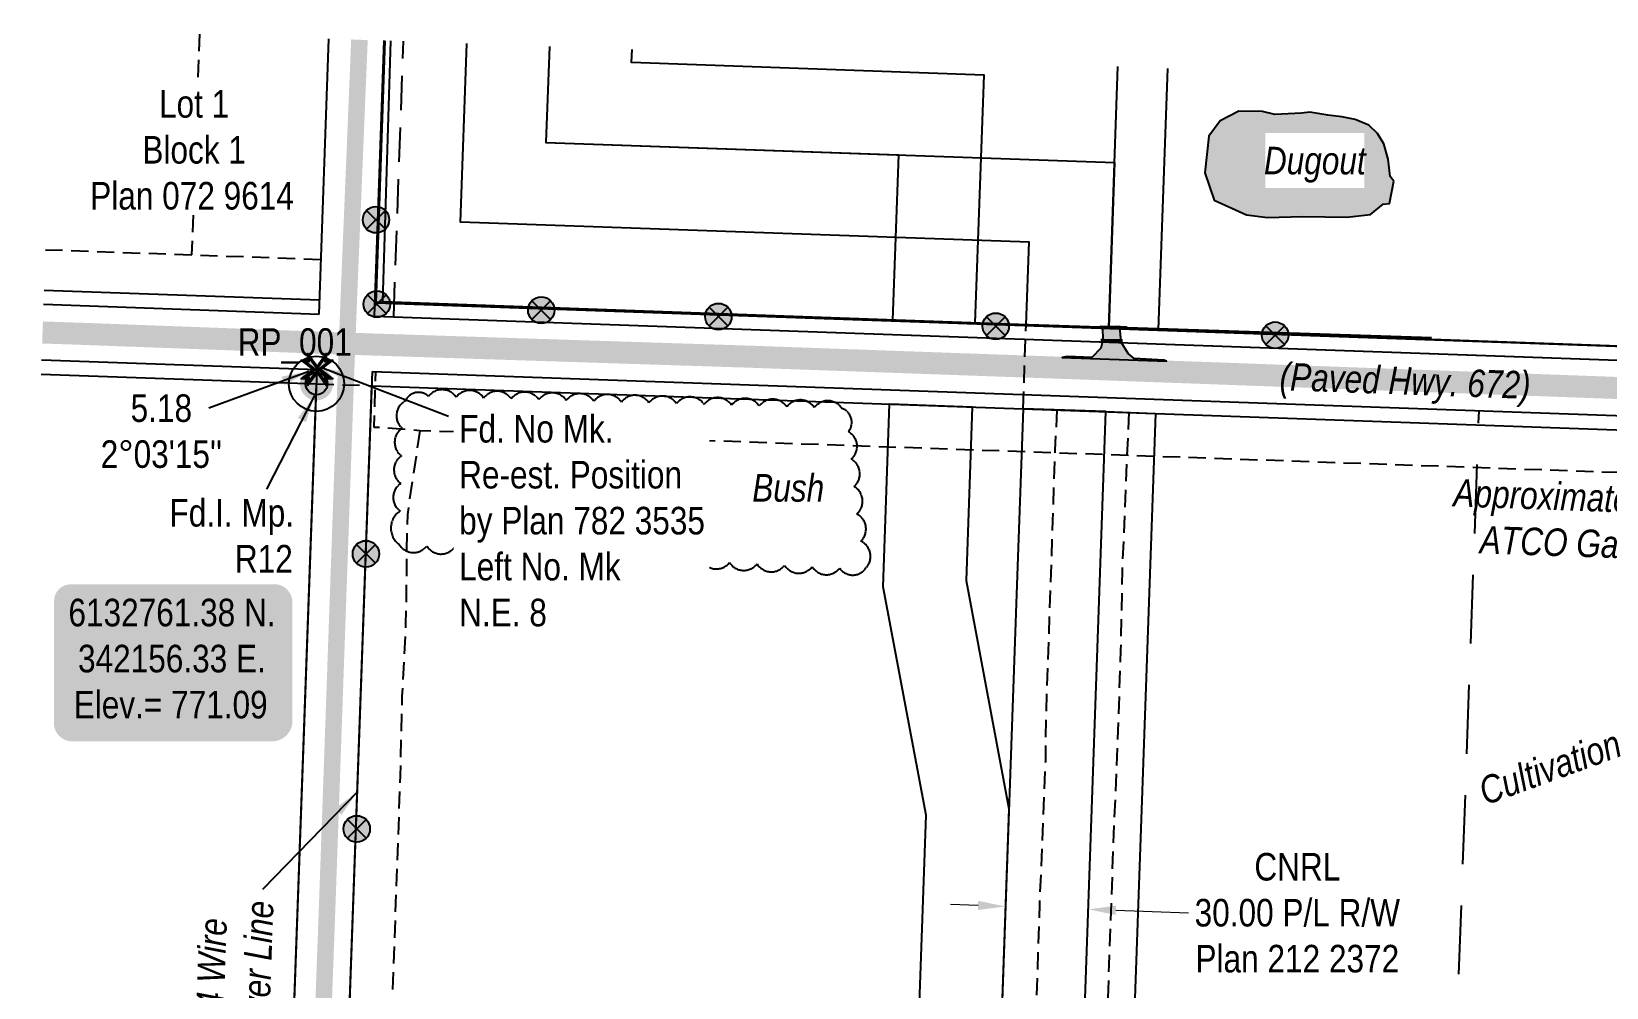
# Model space of a CAD drawing. Extents: x 342028 to 345485, y 6131149 to 6132889.
# Drawn here: x 342053 to 342624, y 6132542 to 6132889 of the extents above; entities that cross this region are included whole.
import ezdxf
from ezdxf.enums import TextEntityAlignment as Align

# ---------------------------------------------------------------- set-up
doc = ezdxf.new("R2010")
doc.units = 0
doc.header["$LTSCALE"] = 5
doc.header["$PDSIZE"] = 0.5
for name, pattern in [('0', [1, 1, 0]), ('foc-FLOWLINE', [3.75, 2.5, -1.25]), ('foc-LSD', [8, 5, -3]), ('foc-TIELINE', [1.875, 1.25, -0.625]), ('POWERLINE5', [7.8, 2.4, -0.6, 0.6, -0.6, 0.6, -0.6, 2.4]), ('UG_PIPE', [1.875, 1.25, -0.625])]:
    doc.linetypes.add(name, pattern=pattern)
doc.layers.get('Defpoints').update_dxf_attribs({"color": 9})
for name, color, linetype in [('35', 37, 'Continuous'), ('AS-FENCE', 48, 'foc-FENCE'), ('AS-PIPE-UG', 44, 'UG_PIPE'), ('AS-PIPE-UG-T', 44, 'Continuous'), ('AS-POWER', 104, 'foc-POWER'), ('AS-POWER-EXISTING', 72, 'POWERLINE5'), ('AS-POWER-T', 104, 'Continuous'), ('AS-ROADS', 254, 'Continuous'), ('AS-TELUS', 224, 'foc-TEL'), ('C-RW', 13, 'Continuous'), ('DETAIL-T', 7, 'Continuous'), ('F-EZE', 190, 'foc-FLOWLINE'), ('F-RW', 190, 'Continuous'), ('L-BD', 7, 'Continuous'), ('L-MON', 1, 'Continuous'), ('L-SEC', 7, 'Continuous'), ('L-SECTION-LSD', 7, 'foc-LSD'), ('L-TIE', 7, 'foc-TIELINE'), ('L-TITLEDB', 4, 'Continuous'), ('T-BUSH', 110, '0'), ('T-BUSH-T', 110, 'Continuous'), ('T-WATER', 160, 'Continuous'), ('T-WATER-H', 133, 'Continuous'), ('T-WATER-T', 170, 'Continuous')]:
    doc.layers.add(name, color=color, linetype=linetype)
for name, color, linetype, lineweight in [('AS-GENERAL', 48, 'Continuous', 18), ('C-RW-T', 13, 'Continuous', 9), ('F-RW-T', 190, 'Continuous', 9), ('T-TEXT', 48, 'Continuous', 18)]:
    doc.layers.add(name, color=color, linetype=linetype, lineweight=lineweight)
doc.styles.add('80', font='ARIALN.TTF', dxfattribs={"height": 10})
doc.styles.add('80CG', font='ARIALN.TTF', dxfattribs={"height": 10})
doc.styles.add('80L', font='ARIALN.TTF', dxfattribs={"height": 10})
doc.styles.add('80LS', font='ARIALNI.TTF', dxfattribs={"height": 10})
doc.styles.add('foc-LtypeFont', font='ARIALN.TTF', dxfattribs={"height": 7.35})
doc.linetypes.add('foc-FENCE', pattern='A,10,-1,["X",foc-LtypeFont,S=0.2,R=0,X=-0.625,Y=-0.75],-1.24', length=12.24)
doc.linetypes.add('foc-POWER', pattern='A,6,-1,["P",foc-LtypeFont,S=0.2,R=0,X=-0.625,Y=-0.75],-1.24,4', length=12.24)
doc.linetypes.add('foc-POWER-NOLINE', pattern='A,0,-4,["P",foc-LtypeFont,S=0.2,R=0,X=-0.625,Y=-0.75],-8.24', length=12.24)
doc.linetypes.add('foc-TEL', pattern='A,2,-1,["T",foc-LtypeFont,S=0.2,R=0,X=-0.425,Y=-0.75],-1.24,8', length=12.24)
doc.linetypes.add('foc-TEL-NOLINE', pattern='A,0,-2,["T",foc-LtypeFont,S=0.2,R=0,X=-0.425,Y=-0.75],-10.24', length=12.24)
doc.dimstyles.new('Compass 5 000', dxfattribs={"dimscale": 5, "dimtxt": 9, "dimasz": 2, "dimexe": 0.2, "dimexo": 0.0625, "dimgap": 0.5, "dimtad": 0, "dimtih": 1, "dimtoh": 1, "dimzin": 0, "dimdsep": 46, "dimtxsty": '80CG', "dimcen": 0.1, "dimse1": 1, "dimse2": 1, "dimclrd": 256, "dimclrt": 256, "dimaunit": 1, "dimadec": 4, "dimazin": 0, "dimtfac": 0.06, "dimtofl": 0, "dimtmove": 0, "dimatfit": 1, "dimfxl": 0.2, "dimtolj": 1, "dimtzin": 0, "dimlwd": -1, "dimarcsym": 0})

# ---------------------------------------------------------------- blocks, each defined once
blk = doc.blocks.new('POWERPOLE')
h = blk.add_hatch(color=255)
edge = h.paths.add_edge_path()
edge.add_arc((0, 0), 0.96, 0, 360)
at = {"linetype": 'Continuous'}
for p, q in [((0.68, -0.68), (-0.68, 0.68)), ((-0.68, -0.68), (0.68, 0.68))]:
    blk.add_line(p, q, dxfattribs=at)
blk.add_circle((0, 0), 0.96, dxfattribs=at)
blk = doc.blocks.new('fdia')
at = {"color": 255, "const_width": 1}
blk.add_lwpolyline([(-0.5, 0, 1), (0.5, 0, 1)], format="xyb", close=True, dxfattribs=at)
blk = doc.blocks.new('Fdiaa')
blk.add_blockref('fdia', (0, 0))
blk = doc.blocks.new('fdib')
at = {"color": 1, "const_width": 1.6}
blk.add_lwpolyline([(-0.4, 0, 1), (0.4, 0, 1)], format="xyb", close=True, dxfattribs=at)
at = {"color": 1}
blk.add_circle((0, 0), 0.8, dxfattribs=at)
blk = doc.blocks.new('Fdibb')
blk.add_blockref('fdib', (0, 0))
blk = doc.blocks.new('fdicc')
for name in ['Fdibb', 'Fdiaa']:
    blk.add_blockref(name, (0, 0))
blk = doc.blocks.new('FDI')
blk.add_blockref('fdicc', (0, 0))
blk = doc.blocks.new('TEMP')
h = blk.add_hatch(color=255)
h.dxf.hatch_style = 1
h.paths.add_polyline_path([(0, 0.25), (-0.67, 1.15), (-0.67, 0.67), (-1.15, 0.67), (-0.25, 0), (-1.15, -0.67), (-0.67, -0.67), (-0.67, -1.15), (0, -0.25), (0.67, -1.15), (0.67, -0.67), (1.15, -0.67), (0.25, 0), (1.15, 0.67), (0.67, 0.67), (0.67, 1.15)])
h.paths.add_polyline_path([(0.57, 0.85), (0.57, 0.57), (0.85, 0.57), (0.08, 0), (0.85, -0.57), (0.57, -0.57), (0.57, -0.85), (0, -0.08), (-0.57, -0.85), (-0.57, -0.57), (-0.85, -0.57), (-0.08, 0), (-0.85, 0.57), (-0.57, 0.57), (-0.57, 0.85), (0, 0.08)], flags=16)
h = blk.add_hatch(color=1)
h.dxf.hatch_style = 1
h.paths.add_polyline_path([(0, 0.08), (-0.57, 0.85), (-0.57, 0.57), (-0.85, 0.57), (-0.08, 0), (-0.85, -0.57), (-0.57, -0.57), (-0.57, -0.85), (0, -0.08), (0.57, -0.85), (0.57, -0.57), (0.85, -0.57), (0.08, 0), (0.85, 0.57), (0.57, 0.57), (0.57, 0.85)])
at = {"color": 1}
for p, q in [((-0.08, 0), (0.08, 0)), ((0, 0.08), (0, -0.08))]:
    blk.add_line(p, q, dxfattribs=at)
at = {"color": 255, "flags": 128}
blk.add_lwpolyline([(-0.25, 0), (-1.15, 0.67), (-0.67, 0.67), (-0.67, 1.15), (0, 0.25), (0.67, 1.15), (0.67, 0.67), (1.15, 0.67), (0.25, 0), (1.15, -0.67), (0.67, -0.67), (0.67, -1.15), (0, -0.25), (-0.67, -1.15), (-0.67, -0.67), (-1.15, -0.67)], close=True, dxfattribs=at)
at = {"color": 1, "flags": 128}
blk.add_lwpolyline([(-0.08, 0), (-0.85, 0.57), (-0.57, 0.57), (-0.57, 0.85), (0, 0.08), (0.57, 0.85), (0.57, 0.57), (0.85, 0.57), (0.08, 0), (0.85, -0.57), (0.57, -0.57), (0.57, -0.85), (0, -0.08), (-0.57, -0.85), (-0.57, -0.57), (-0.85, -0.57)], close=True, dxfattribs=at)
blk = doc.blocks.new('*D434')
at = {"layer": 'Defpoints', "color": 0, "transparency": 16777216}
for p in [(342434.06, 6132509.15), (342432.33, 6132460.08), (342450.31, 6132459.44)]:
    blk.add_point(p, dxfattribs=at)
at = {"layer": 'F-RW-T', "transparency": 16777216}
for p, q in [((342424.07, 6132509.5), (342414.07, 6132509.85)), ((342462.04, 6132508.16), (342472.03, 6132507.81))]:
    blk.add_line(p, q, dxfattribs=at)
for points in [[(342424.12, 6132511.16), (342424.01, 6132507.83), (342434.06, 6132509.15)], [(342462.1, 6132509.83), (342461.98, 6132506.49), (342452.04, 6132508.51)]]:
    blk.add_solid(points, dxfattribs=at)
at = {"layer": 'F-RW-T', "transparency": 16777216, "insert": (342511.12, 6132507.81), "char_height": 10, "attachment_point": 5, "style": '80CG'}
blk.add_mtext('\\A1;Tamarack\\P18.00 P/L R/W\\PPlan 142 4189', dxfattribs=at)
blk = doc.blocks.new('*D435')
at = {"layer": 'C-RW-T', "transparency": 16777216}
for p, q in [((342396.26, 6132572.13), (342386.27, 6132572.48)), ((342446.22, 6132570.37), (342472.59, 6132569.44))]:
    blk.add_line(p, q, dxfattribs=at)
for points in [[(342396.32, 6132573.8), (342396.2, 6132570.47), (342406.25, 6132571.78)], [(342446.28, 6132572.04), (342446.16, 6132568.71), (342436.23, 6132570.72)]]:
    blk.add_solid(points, dxfattribs=at)
at = {"layer": 'Defpoints', "color": 0, "transparency": 16777216}
for p in [(342406.25, 6132571.78), (342397.73, 6132329.94), (342427.71, 6132328.88)]:
    blk.add_point(p, dxfattribs=at)
at = {"layer": 'C-RW-T', "transparency": 16777216, "insert": (342512.06, 6132569.44), "char_height": 10, "attachment_point": 5, "style": '80CG'}
blk.add_mtext('\\A1;CNRL\\P30.00 P/L R/W\\PPlan 212 2372', dxfattribs=at)
blk = doc.blocks.new('*U440')
h = blk.add_hatch(color=254)
edge = h.paths.add_edge_path()
edge.add_line((-36.5, -28.5), (36.5, -28.5))
edge.add_arc((36.5, -22.5), 6, 270, 360)
edge.add_line((42.5, -22.5), (42.5, 21))
edge.add_arc((36.5, 21), 6, 0, 90)
edge.add_line((36.5, 27), (-36.5, 27))
edge.add_arc((-36.5, 21), 6, 90, 180)
edge.add_line((-42.5, 21), (-42.5, -22.5))
edge.add_arc((-36.5, -22.5), 6, 180, 270)
at = {"color": 1, "flags": 128}
blk.add_lwpolyline([(-36.5, -28.5, 3, 3, 0), (36.5, -28.5, 3, 3, 0.414214), (42.5, -22.5, 3, 3, 0), (42.5, 21, 3, 0, 0.414214), (36.5, 27, 0, 0, 0), (-36.5, 27, 0, 0, 0.414214), (-42.5, 21, 0, 0, 0), (-42.5, -22.5, 0, 3, 0.414214)], format="xyseb", close=True, dxfattribs=at)
blk.add_lwpolyline([(-33.11, -17.4, 0, 10, 0), (0, 0, 5, 5, 0)], format="xyseb", dxfattribs=at)
at = {"color": 1, "style": '80'}
blk.add_attdef('ENTER_TEXT_001', (-35.99, -5), '', height=10, dxfattribs=at)

msp = doc.modelspace()

# ---------------------------------------------------------------- hatches: boundary and pattern name
at = {"layer": 'AS-ROADS'}
h = msp.add_hatch(color=256, dxfattribs=at)
h.dxf.hatch_style = 1
h.paths.add_polyline_path([(342428.568, 6132771.289), (342426.794, 6132770.867), (342464.626, 6132769.522), (342463.601, 6132769.962), (342452.884, 6132770.545), (342450.76, 6132772.314), (342448.167, 6132776.486), (342447.713, 6132782.109), (342441.452, 6132781.828), (342441.566, 6132777.232), (342440.839, 6132774.244), (342437.512, 6132770.882)])
at = {"layer": 'T-WATER-H'}
h = msp.add_hatch(color=256, dxfattribs=at)
h.dxf.hatch_style = 1
h.paths.add_polyline_path([(342547.011, 6132834.893), (342545.703, 6132836.58), (342545.062, 6132842.889), (342543.463, 6132848.399), (342541.129, 6132852.185), (342537.952, 6132855.151), (342533.082, 6132857.273), (342528.149, 6132858.162), (342523.158, 6132858.806), (342516.632, 6132859.901), (342513.52, 6132859.556), (342503.963, 6132859.046), (342499.433, 6132860.106), (342490.895, 6132860.302), (342484.062, 6132856.782), (342479.984, 6132851.153), (342478.542, 6132837.888), (342481.843, 6132828.014), (342493.625, 6132822.668), (342501.232, 6132821.686), (342514.105, 6132822.028), (342530.073, 6132821.809), (342538.561, 6132822.818), (342543.226, 6132826.524), (342545.495, 6132826.797)])

# ---------------------------------------------------------------- linework, layer by layer
at = {"layer": '35', "color": 3}
msp.add_circle((342156.332, 6132761.375), 9.998, dxfattribs=at)
at = {"layer": 'AS-FENCE', "flags": 128}
for points in [[(342180.369, 6132791.185), (342183.278, 6132885.766)], [(342180.369, 6132791.185), (342407.194, 6132783.104), (342440.462, 6132782.023), (342450.421, 6132781.769), (342560.703, 6132778.151)]]:
    msp.add_lwpolyline(points, dxfattribs=at)
at = {"layer": 'AS-FENCE', "const_width": 1, "flags": 128}
msp.add_lwpolyline([(342440.462, 6132782.023), (342450.421, 6132781.769)], dxfattribs=at)
at = {"layer": 'AS-GENERAL', "const_width": 1, "flags": 128}
msp.add_lwpolyline([(342440.76, 6132777.203), (342448.683, 6132777.068)], dxfattribs=at)
at = {"layer": 'AS-PIPE-UG', "flags": 128}
for points in [[(342113.886, 6132888.226), (342111.015, 6132808.157)], [(342057.994, 6132810.012), (342157.911, 6132806.517)], [(343078.53, 6132713.396), (342193.794, 6132744.357), (342180.241, 6132745.484), (342177.236, 6132745.484), (342177.831, 6132765.786)], [(342450.924, 6132750.987), (342448.534, 6132693.599), (342447.963, 6132664.77), (342446.882, 6132632.421), (342445.414, 6132598.054), (342443.703, 6132550.424), (342442.333, 6132504.08), (342440.457, 6132461.805), (342438.57, 6132409.317), (342436.418, 6132349.559), (342434.669, 6132290.821), (342432.376, 6132229.698), (342431.42, 6132189.057), (342429.469, 6132132.297), (342428.232, 6132093.138), (342428.273, 6132055.725), (342428.035, 6132049.716), (342425.342, 6132046.82), (342422.479, 6132045.997), (342410.118, 6132046.22), (342385.647, 6132046.772), (342356.335, 6132048.311), (342325.214, 6132049.125), (342300.496, 6132050.242)], [(342424.893, 6132751.905), (342424.115, 6132737.35), (342423.296, 6132711.781), (342422.111, 6132677.001), (342420.82, 6132640.073), (342420.674, 6132624.497), (342418.537, 6132572.653), (342416.921, 6132521.724), (342414.296, 6132457.243), (342412.547, 6132398.105), (342409.573, 6132325.79), (342405.868, 6132246.121), (342404.44, 6132172.601), (342404.429, 6132170.547)], [(342193.794, 6132744.357), (342189.278, 6132714.009), (342188.992, 6132699.683), (342188.955, 6132691.24), (342188.656, 6132674.169), (342187.299, 6132647.877), (342186.664, 6132619.297), (342159.915, 6131861.289)]]:
    msp.add_lwpolyline(points, dxfattribs=at)
at = {"layer": 'AS-POWER', "flags": 128}
for points in [[(342177.927, 6132790.747), (342181.265, 6132885.837)], [(342144.213, 6131861.843), (342147.772, 6131961.747), (342176.432, 6132760.666)]]:
    msp.add_lwpolyline(points, dxfattribs=at)
at = {"layer": 'AS-POWER', "linetype": 'foc-POWER-NOLINE', "flags": 128}
msp.add_lwpolyline([(342177.927, 6132790.747), (342980.247, 6132762.653), (343080.151, 6132759.093)], dxfattribs=at)
at = {"layer": 'AS-ROADS', "flags": 128}
for points in [[(342171.906, 6132886.169, 5.999, 5.999, 0), (342168.021, 6132791.633, 0, 0, 0)], [(342133.954, 6131862.206, 5.999, 5.999, 0), (342160.167, 6132570.915, 5.999, 5.999, 0), (342166.841, 6132760.602, 5.999, 5.999, 0), (342168.021, 6132791.633, 0, 0, 0)]]:
    msp.add_lwpolyline(points, format="xyseb", dxfattribs=at)
at = {"layer": 'AS-ROADS', "const_width": 7.998, "flags": 128}
msp.add_lwpolyline([(343079.607, 6132743.765), (342821.4, 6132752.991), (342660.487, 6132758.677), (342446.782, 6132766.45), (342313.349, 6132771.209), (342250.102, 6132773.243), (342168.61, 6132775.886), (342072.448, 6132779.454), (342056.957, 6132779.986)], dxfattribs=at)
at = {"layer": 'AS-ROADS', "flags": 128}
msp.add_lwpolyline([(342428.568, 6132771.289), (342426.794, 6132770.867), (342464.626, 6132769.522), (342463.601, 6132769.962), (342452.884, 6132770.545), (342450.76, 6132772.314), (342448.167, 6132776.486), (342447.713, 6132782.109), (342441.452, 6132781.828), (342441.566, 6132777.232), (342440.839, 6132774.244), (342437.512, 6132770.882)], close=True, dxfattribs=at)
at = {"layer": 'AS-TELUS', "flags": 128}
for points in [[(342157.234, 6132786.65), (342160.792, 6132886.563)], [(342056.415, 6132764.869), (342156.332, 6132761.375)], [(342124.113, 6131862.553), (342127.672, 6131962.468), (342156.332, 6132761.375)]]:
    msp.add_lwpolyline(points, dxfattribs=at)
at = {"layer": 'AS-TELUS', "linetype": 'foc-TEL-NOLINE', "flags": 128}
msp.add_lwpolyline([(342176.617, 6132765.829), (342979.34, 6132737.375), (343079.254, 6132733.814)], dxfattribs=at)
at = {"layer": 'C-RW', "flags": 128}
for points in [[(342240.792, 6132883.727), (342239.553, 6132848.957), (342445.777, 6132841.686), (342443.664, 6132781.735), (342413.689, 6132782.792), (342414.746, 6132812.768), (342208.509, 6132820.04), (342210.818, 6132884.79)], [(342240.793, 6132883.727), (342239.553, 6132848.957), (342367.393, 6132844.449), (342365.279, 6132784.499), (342395.254, 6132783.442), (342398.424, 6132873.367), (342270.597, 6132877.874), (342270.768, 6132882.664)], [(343051.724, 6131957.782), (342600.476, 6131976.875), (342355.409, 6131982.874), (342377.388, 6132604.897), (342361.866, 6132687.697), (342364.205, 6132754.045), (342394.18, 6132752.988), (342391.958, 6132689.959), (342407.48, 6132607.158), (342386.455, 6132012.128), (342601.477, 6132006.853), (343052.788, 6131987.768)]]:
    msp.add_lwpolyline(points, dxfattribs=at)
msp.add_lwpolyline([(342389.034, 6132085.156), (342190.624, 6132092.148), (342160.542, 6132094.854), (342160.326, 6132088.849), (342152.357, 6132089.566), (342151.496, 6132065.552), (342188.727, 6132062.203), (342418.026, 6132054.145), (342442.591, 6132751.282), (342412.616, 6132752.338), (342410.34, 6132688.458)], close=True, dxfattribs=at)
at = {"layer": 'F-EZE', "flags": 128}
msp.add_lwpolyline([(342184.328, 6132785.685), (342187.887, 6132885.603)], dxfattribs=at)
at = {"layer": 'F-RW', "flags": 128}
msp.add_lwpolyline([(342464.988, 6132875.778), (342461.649, 6132781.101), (342443.664, 6132781.735), (342447, 6132876.416)], dxfattribs=at)
msp.add_lwpolyline([(342460.576, 6132750.647), (342435.377, 6132035.529), (342187.828, 6132044.215), (342150.849, 6132047.541), (342151.496, 6132065.552), (342188.727, 6132062.203), (342418.026, 6132054.145), (342442.591, 6132751.281)], close=True, dxfattribs=at)
at = {"layer": 'L-SEC', "flags": 128}
for points in [[(342157.234, 6132786.65), (342160.793, 6132886.563)], [(342177.334, 6132785.934), (342180.893, 6132885.85)], [(342057.317, 6132790.202), (342157.234, 6132786.65)], [(342177.33, 6132785.936), (342980.052, 6132757.475)], [(342177.334, 6132785.936), (342980.061, 6132757.475)], [(342056.603, 6132770.102), (342156.518, 6132766.551)], [(342127.672, 6131962.468), (342156.518, 6132766.551)], [(342147.772, 6131961.747), (342176.617, 6132765.829)], [(342176.618, 6132765.836), (342979.34, 6132737.375)]]:
    msp.add_lwpolyline(points, dxfattribs=at)
at = {"layer": 'L-SECTION-LSD', "flags": 128}
msp.add_lwpolyline([(342549.295, 6131947.576), (342577.979, 6132751.606)], dxfattribs=at)
at = {"layer": 'L-TIE', "flags": 128}
for points in [[(342412.597, 6132752.353), (342413.689, 6132782.792)], [(342156.332, 6132761.375), (342176.432, 6132760.666)]]:
    msp.add_lwpolyline(points, dxfattribs=at)
at = {"layer": 'L-TITLEDB', "flags": 128}
for points in [[(342057.502, 6132795.33), (342157.419, 6132791.836)], [(342177.506, 6132791.121), (342554.065, 6132777.842), (343080.151, 6132759.093)], [(342056.415, 6132764.869), (342156.332, 6132761.375)], [(342176.432, 6132760.666), (342552.991, 6132747.388), (343079.07, 6132728.639)]]:
    msp.add_lwpolyline(points, dxfattribs=at)
at = {"layer": 'T-BUSH', "flags": 128}
msp.add_lwpolyline([(342186.338, 6132703.037, 0.5205671), (342196.321, 6132702.495, 0.5205671), (342206.305, 6132701.953, 0.5205671), (342216.288, 6132701.411, 0.5205671), (342226.271, 6132700.869, 0.5205671), (342236.254, 6132700.327, 0.5205671), (342246.237, 6132699.785, 0.5205671), (342256.22, 6132699.243, 0.5205671), (342266.203, 6132698.7, 0.5205671), (342276.186, 6132698.158, 0.5205671), (342286.169, 6132697.616, 0.5205671), (342296.152, 6132697.074, 0.5205671), (342306.136, 6132696.543, 0.5205671), (342316.12, 6132696.021, 0.5205671), (342326.104, 6132695.499, 0.5205671), (342336.089, 6132694.977, 0.5205671), (342346.073, 6132694.454, 0.5205671), (342355.487, 6132694.435, 0.5205671), (342353.725, 6132704.277, 0.5205671), (342352.289, 6132714.164, 0.5205671), (342351.282, 6132724.11, 0.5205671), (342350.274, 6132734.057, 0.5205671), (342349.267, 6132744.004, 0.5205671), (342346.871, 6132752.458, 0.5205671), (342336.877, 6132752.747, 0.5205671), (342326.883, 6132753.035, 0.5205671), (342316.89, 6132753.323, 0.5205671), (342306.896, 6132753.612, 0.5205671), (342296.902, 6132753.9, 0.5205671), (342286.909, 6132754.188, 0.5205671), (342276.915, 6132754.477, 0.5205671), (342266.921, 6132754.765, 0.5205671), (342256.928, 6132755.053, 0.5205671), (342246.934, 6132755.342, 0.5205671), (342236.941, 6132755.63, 0.5205671), (342226.947, 6132755.918, 0.5205671), (342216.953, 6132756.207, 0.5205671), (342206.96, 6132756.495, 0.5205671), (342196.966, 6132756.783, 0.5205671), (342188.467, 6132755.106, 0.5205671), (342187.381, 6132745.224, 0.5205671), (342187.134, 6132735.229, 0.5205671), (342186.887, 6132725.234, 0.5205671), (342186.64, 6132715.24, 0.5205671)], format="xyb", close=True, dxfattribs=at)
at = {"layer": 'T-WATER', "flags": 128}
msp.add_lwpolyline([(342547.011, 6132834.893), (342545.703, 6132836.58), (342545.062, 6132842.889), (342543.463, 6132848.399), (342541.129, 6132852.185), (342537.952, 6132855.151), (342533.082, 6132857.273), (342528.149, 6132858.162), (342523.158, 6132858.806), (342516.632, 6132859.901), (342513.52, 6132859.556), (342503.963, 6132859.046), (342499.433, 6132860.106), (342490.895, 6132860.302), (342484.062, 6132856.782), (342479.984, 6132851.153), (342478.542, 6132837.888), (342481.843, 6132828.014), (342493.625, 6132822.668), (342501.232, 6132821.686), (342514.105, 6132822.028), (342530.073, 6132821.809), (342538.561, 6132822.818), (342543.226, 6132826.524), (342545.495, 6132826.797)], close=True, dxfattribs=at)

# ---------------------------------------------------------------- block references
at = {"layer": 'AS-POWER-EXISTING'}
for p, xscale, yscale, zscale in [((342177.899, 6132820.887), 4.999999999999915, 4.999999999999915, 4.999999999999915), ((342178.207, 6132790.279), 4.999999999999915, 4.999999999999915, 4.999999999999915), ((342237.842, 6132788.078), 4.999999999999915, 4.999999999999915, 4.999999999999915), ((342302.084, 6132785.74), 4.999999999999915, 4.999999999999915, 4.999999999999915), ((342402.687, 6132782.24), 4.999999999999925, 4.999999999999925, 4.999999999999925), ((342504.026, 6132779), 4.999999999999966, 4.999999999999966, 4.999999999999966), ((342174.265, 6132699.644), 4.999999999999915, 4.999999999999915, 4.999999999999915), ((342174.265, 6132699.644), 4.999999999999925, 4.999999999999925, 4.999999999999925), ((342170.923, 6132599.893), 4.999999999999915, 4.999999999999915, 4.999999999999915), ((342170.923, 6132599.893), 4.999999999999925, 4.999999999999925, 4.999999999999925)]:
    msp.add_blockref('POWERPOLE', p, dxfattribs=dict(at, xscale=xscale, yscale=yscale, zscale=zscale))
at = {"layer": 'DETAIL-T'}
ref = msp.add_blockref('*U440', (342103.636, 6132661.629), dxfattribs=dict(at, xscale=0.9995602683516103, yscale=0.9995602683516103, zscale=0.9995602683516103))
ref.add_attrib('ENTER_TEXT_001', '6132761.38 N.', (342066.357, 6132673.396), dxfattribs={"layer": '0', "color": 1, "height": 9.9956, "style": '80'})
ref.add_attrib('ENTER_TEXT_002', '342156.33 E.', (342069.831, 6132656.696), dxfattribs={"layer": '0', "color": 1, "height": 9.9956, "style": '80'})
ref.add_attrib('ENTER_TEXT_003', 'Elev.= 771.09', (342068.262, 6132639.995), dxfattribs={"layer": '0', "color": 1, "height": 9.9956, "style": '80'})
at = {"layer": 'L-MON'}
for name, p, xscale, yscale, zscale in [('TEMP', (342156.518, 6132766.551), 4.998900549999943, 4.998900549999943, 4.998900549999943), ('FDI', (342156.332, 6132761.375), 4.999999999999915, 4.999999999999915, 4.999999999999915)]:
    msp.add_blockref(name, p, dxfattribs=dict(at, xscale=xscale, yscale=yscale, zscale=zscale))

# ---------------------------------------------------------------- texts
at = {"layer": '35', "color": 3, "style": '80'}
msp.add_attdef('RP_001', (342127.729, 6132771.515), 'RP', height=9.9978, dxfattribs=at)
at = {"layer": 'AS-PIPE-UG-T', "insert": (342568.828, 6132726.871), "char_height": 9.9978, "attachment_point": 1, "rotation": 358.00105, "style": '80L'}
msp.add_mtext_dynamic_manual_height_columns('\\pi0.062152;{\\fArial Narrow|b0|i1|c0|p34;Approximate Location\\P\\pi10.247;ATCO Gas Co-op}', width=110.63206, gutter_width=49.989, heights=[0], dxfattribs=at)
at = {"layer": 'AS-POWER-T', "insert": (342111.207, 6132493.255), "char_height": 9.9978, "attachment_point": 1, "rotation": 87.95957, "style": '80L'}
msp.add_mtext_dynamic_manual_height_columns('\\pi6.4265;{\\fArial Narrow|b0|i1|c0|p34;ATCO 4 Wire\\P\\pi0.57511;O/H Power Line}', width=80.65525, gutter_width=49.989, heights=[0], dxfattribs=at)
at = {"layer": 'L-BD', "insert": (342100.054, 6132757.537), "char_height": 9.9978, "width": 25.62907, "attachment_point": 2, "style": '80L'}
msp.add_mtext("5.18 2°03'15''", dxfattribs=at)
at = {"layer": 'L-MON', "insert": (342101.918, 6132719.578), "char_height": 9.9978, "attachment_point": 1, "style": '80L'}
msp.add_mtext_dynamic_manual_height_columns('\\pi1.0713;Fd.I. Mp.\\P\\pi24.811;R12', width=44.3292, gutter_width=50, heights=[0], dxfattribs=at)
at = {"layer": 'T-TEXT', "style": '80LS'}
for s, rotation, p in [('(Paved Hwy. 672)', 357.97132, (342551.178, 6132762.467)), ('Cultivation', 20, (342603.68, 6132622.231))]:
    msp.add_text(s, height=9.9978, rotation=rotation, dxfattribs=at).set_placement(p, align=Align.MIDDLE_CENTER)

# ---------------------------------------------------------------- dimensions: what is measured, and where the dimension line sits
at = {"layer": 'C-RW-T'}
dim = msp.add_linear_dim(base=(342406.254, 6132571.779), p1=(342427.707, 6132328.883), p2=(342397.732, 6132329.94), angle=177.9819, text='CNRL\\P30.00 P/L R/W\\PPlan 212 2372', dimstyle='Compass 5 000', dxfattribs=at)
dim.commit()
dim.dimension.update_dxf_attribs({"geometry": '*D435', "text_midpoint": (342512.059, 6132569.442), "dimtype": 161})
at = {"layer": 'F-RW-T'}
dim = msp.add_linear_dim(base=(342434.059, 6132509.147), p1=(342450.315, 6132459.443), p2=(342432.33, 6132460.077), angle=177.9819, text='Tamarack\\P18.00 P/L R/W\\PPlan 142 4189', dimstyle='Compass 5 000', dxfattribs=at)
dim.commit()
dim.dimension.update_dxf_attribs({"geometry": '*D434', "text_midpoint": (342511.117, 6132507.808), "dimtype": 161})

# ---------------------------------------------------------------- leaders
at = {"layer": 'AS-POWER-T'}
msp.add_leader([(342171.145, 6132613.298), (342136.705, 6132577.888)], dimstyle='Compass 5 000', dxfattribs=at)
at = {"layer": 'L-BD'}
msp.add_leader([(342153.602, 6132765.874), (342117.305, 6132752.54)], dimstyle='Compass 5 000', dxfattribs=at)
at = {"layer": 'L-MON'}
msp.add_leader([(342155.635, 6132757.109), (342138.18, 6132723.096)], dimstyle='Compass 5 000', dxfattribs=at)

# ---------------------------------------------------------------- next in the draw order: texts
at = {"layer": 'L-MON', "insert": (342208.064, 6132750.059), "char_height": 9.9978, "attachment_point": 1, "style": '80L', "bg_fill": 3, "box_fill_scale": 1.2, "bg_fill_color": 256, "bg_fill_transparency": 0}
msp.add_mtext_dynamic_manual_height_columns('Fd. No Mk.\\PRe-est. Position\\Pby Plan 782 3535\\PLeft No. Mk\\PN.E. 8', width=88.78443, gutter_width=50, heights=[0], dxfattribs=at)
at = {"layer": 'L-TITLEDB', "insert": (342073.767, 6132867.917), "char_height": 9.9978, "attachment_point": 1, "style": '80L', "bg_fill": 3, "box_fill_scale": 1.2, "bg_fill_color": 256, "bg_fill_transparency": 0}
msp.add_mtext_dynamic_manual_height_columns('\\pi25.437;Lot 1\\P\\pi19.408;Block 1\\P\\pi0.48986;Plan 072 9614', width=73.41264, gutter_width=49.989, heights=[0], dxfattribs=at)
at = {"layer": 'T-BUSH-T', "insert": (342327.418, 6132728.612), "char_height": 9.9978, "width": 25.91967, "attachment_point": 2, "style": '80LS', "bg_fill": 3, "box_fill_scale": 1.2, "bg_fill_color": 256, "bg_fill_transparency": 0}
msp.add_mtext('Bush', dxfattribs=at)
at = {"layer": 'T-WATER-T', "insert": (342518.412, 6132847.333), "char_height": 9.9978, "width": 25.91967, "attachment_point": 2, "style": '80LS', "bg_fill": 2}
msp.add_mtext('Dugout', dxfattribs=at)

# ---------------------------------------------------------------- next in the draw order: leaders
at = {"layer": 'L-MON'}
msp.add_leader([(342158.846, 6132767.095), (342204.212, 6132749.673)], dimstyle='Compass 5 000', dxfattribs=at)

doc.saveas('drawing.dxf')
